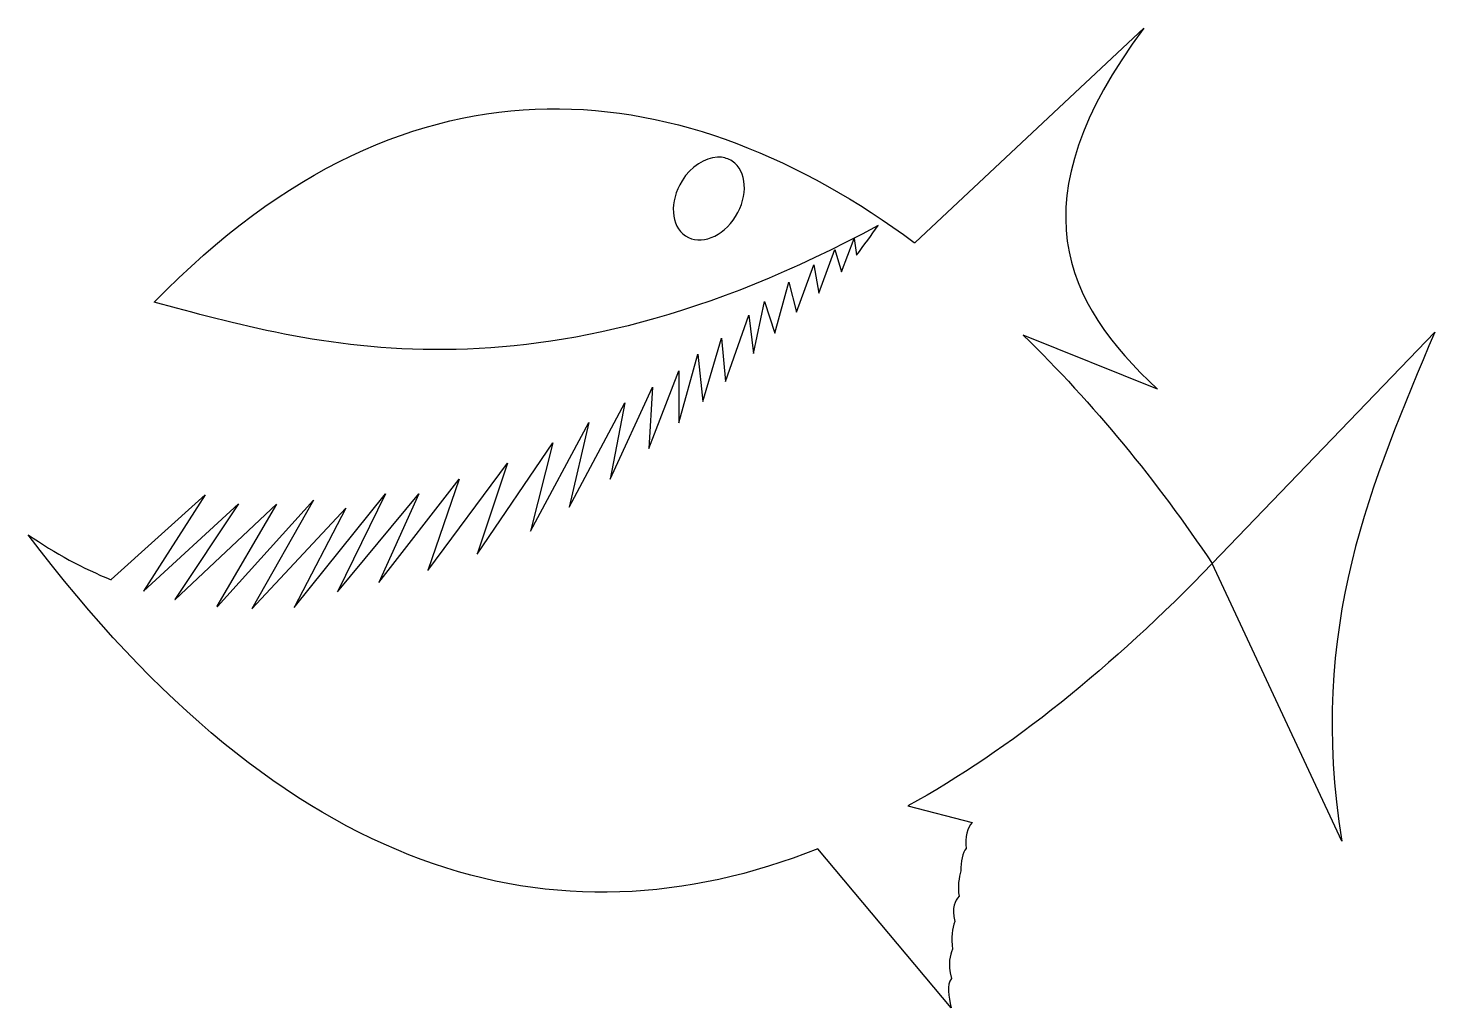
# Model space of a CAD drawing. Header units: centimetres. Extents: x -6 to 6, y -4.2 to 4.2.
import ezdxf

# ---------------------------------------------------------------- set-up
doc = ezdxf.new("R2010")
doc.units = ezdxf.units.CM
doc.header["$MEASUREMENT"] = 0
doc.layers.add('Layer 1', color=7, linetype='Continuous')

msp = doc.modelspace()

# ---------------------------------------------------------------- linework, layer by layer
at = {"layer": 'Layer 1', "color": 12}
for points, knots in [([(3.51978, 4.18083), (3.51978, 4.18083), (1.56848, 2.35272), (1.56848, 2.35272), (1.56848, 2.35272), (1.56848, 2.35272), (1.56021, 2.35272), (1.56021, 2.35272), (1.56021, 2.35272), (-0.37009, 3.77441), (-2.70132, 4.1413), (-4.92787, 1.84174), (-4.92787, 1.84174), (-3.60309, 1.48781), (-1.69123, 0.89848), (1.2518, 2.49658), (1.2518, 2.49658), (1.19445, 2.41352), (1.13296, 2.32889), (1.06825, 2.24357), (1.06825, 2.24357), (1.06825, 2.24467), (1.06825, 2.24578), (1.06825, 2.24688), (1.06825, 2.24688), (1.06825, 2.24688), (1.04592, 2.38579), (1.04592, 2.38579), (1.04592, 2.38579), (1.04592, 2.38579), (0.94009, 2.10219), (0.94009, 2.10219), (0.94009, 2.10219), (0.94009, 2.10219), (0.88304, 2.29071), (0.88304, 2.29071), (0.88304, 2.29071), (0.88304, 2.29071), (0.74661, 1.92029), (0.74661, 1.92029), (0.74661, 1.92029), (0.74661, 1.92029), (0.70362, 2.1609), (0.70362, 2.1609), (0.70362, 2.1609), (0.70362, 2.1609), (0.55479, 1.75741), (0.55479, 1.75741), (0.55479, 1.75741), (0.55479, 1.75741), (0.48864, 2.01207), (0.48864, 2.01207), (0.48864, 2.01207), (0.48864, 2.01207), (0.37041, 1.57716), (0.37041, 1.57716), (0.37041, 1.57716), (0.37041, 1.57716), (0.28111, 1.84918), (0.28111, 1.84918), (0.28111, 1.84918), (0.28111, 1.84918), (0.18851, 1.40518), (0.18851, 1.40518), (0.18851, 1.40518), (0.18851, 1.40518), (0.14882, 1.73095), (0.14882, 1.73095), (0.14882, 1.73095), (0.14882, 1.73095), (-0.0521, 1.16623), (-0.0521, 1.16623), (-0.0521, 1.16623), (-0.0521, 1.16623), (-0.08517, 1.53499), (-0.08517, 1.53499), (-0.08517, 1.53499), (-0.08517, 1.53499), (-0.24557, 0.99425), (-0.24557, 0.99425), (-0.24557, 0.99425), (-0.24557, 0.99425), (-0.28856, 1.39774), (-0.28856, 1.39774), (-0.28856, 1.39774), (-0.28856, 1.39774), (-0.44896, 0.81235), (-0.44896, 0.81235), (-0.44896, 0.81235), (-0.44896, 0.81235), (-0.44896, 1.25635), (-0.44896, 1.25635), (-0.44896, 1.25635), (-0.44896, 1.25635), (-0.70693, 0.59241), (-0.70693, 0.59241), (-0.70693, 0.59241), (-0.70693, 0.59241), (-0.67551, 1.11662), (-0.67551, 1.11662), (-0.67551, 1.11662), (-0.67551, 1.11662), (-1.03518, 0.33031), (-1.03518, 0.33031), (-1.03518, 0.33031), (-1.03518, 0.33031), (-0.91198, 0.98185), (-0.91198, 0.98185), (-0.91198, 0.98185), (-0.91198, 0.98185), (-1.38492, 0.09384), (-1.38492, 0.09384), (-1.38492, 0.09384), (-1.38492, 0.09384), (-1.21707, 0.81648), (-1.21707, 0.81648), (-1.21707, 0.81648), (-1.21707, 0.81648), (-1.71565, -0.11122), (-1.71565, -0.11122), (-1.71565, -0.11122), (-1.71565, -0.11122), (-1.52631, 0.64202), (-1.52631, 0.64202), (-1.52631, 0.64202), (-1.52631, 0.64202), (-2.17123, -0.30965), (-2.17123, -0.30965), (-2.17123, -0.30965), (-2.17123, -0.30965), (-1.9116, 0.46756), (-1.9116, 0.46756), (-1.9116, 0.46756), (-1.9116, 0.46756), (-2.59208, -0.44691), (-2.59208, -0.44691), (-2.59208, -0.44691), (-2.59208, -0.44691), (-2.32501, 0.33278), (-2.32501, 0.33278), (-2.32501, 0.33278), (-2.32501, 0.33278), (-3.00962, -0.55109), (-3.00962, -0.55109), (-3.00962, -0.55109), (-3.00962, -0.55109), (-2.6698, 0.20711), (-2.6698, 0.20711), (-2.6698, 0.20711), (-2.6698, 0.20711), (-3.36433, -0.63129), (-3.36433, -0.63129), (-3.36433, -0.63129), (-3.36433, -0.63129), (-2.9534, 0.20711), (-2.9534, 0.20711), (-2.9534, 0.20711), (-2.9534, 0.20711), (-3.73309, -0.76358), (-3.73309, -0.76358), (-3.73309, -0.76358), (-3.73309, -0.76358), (-3.29322, 0.08474), (-3.29322, 0.08474), (-3.29322, 0.08474), (-3.29322, 0.08474), (-4.09607, -0.77433), (-4.09607, -0.77433), (-4.09607, -0.77433), (-4.09607, -0.77433), (-3.56773, 0.15088), (-3.56773, 0.15088), (-3.56773, 0.15088), (-3.56773, 0.15088), (-4.38877, -0.75449), (-4.38877, -0.75449), (-4.38877, -0.75449), (-4.39044, -0.7543), (-4.39206, -0.75385), (-4.39373, -0.75366), (-4.39373, -0.75366), (-4.39373, -0.75366), (-3.88606, 0.11781), (-3.88606, 0.11781), (-3.88606, 0.11781), (-3.88606, 0.11781), (-4.75092, -0.69496), (-4.75092, -0.69496), (-4.75092, -0.69496), (-4.75118, -0.69491), (-4.75149, -0.69501), (-4.75175, -0.69496), (-4.75175, -0.69496), (-4.75175, -0.69496), (-4.21018, 0.12194), (-4.21018, 0.12194), (-4.21018, 0.12194), (-4.21018, 0.12194), (-5.02047, -0.62468), (-5.02047, -0.62468), (-5.02047, -0.62468), (-5.0208, -0.62457), (-5.02097, -0.62396), (-5.0213, -0.62385), (-5.0213, -0.62385), (-5.0213, -0.62385), (-4.49379, 0.19801), (-4.49379, 0.19801), (-4.49379, 0.19801), (-4.49379, 0.19801), (-5.29664, -0.52463), (-5.29664, -0.52463), (-5.29664, -0.52463), (-5.29653, -0.52544), (-5.29675, -0.52631), (-5.29664, -0.52711), (-5.29664, -0.52711), (-5.53637, -0.43027), (-5.77286, -0.30312), (-6.00523, -0.14264), (-6.00523, -0.14264), (-3.79703, -3.06729), (-1.51244, -3.71501), (0.73751, -2.8232), (0.73751, -2.8232), (0.73751, -2.8232), (1.87604, -4.18084), (1.87604, -4.18084), (1.87604, -4.18084), (1.85249, -4.08113), (1.83438, -3.98694), (1.87853, -3.93031), (1.87853, -3.93031), (1.84291, -3.79146), (1.86539, -3.73726), (1.88762, -3.68061), (1.88762, -3.68061), (1.87419, -3.58247), (1.8859, -3.50066), (1.90664, -3.44497), (1.90664, -3.44497), (1.87699, -3.32009), (1.90804, -3.27156), (1.94302, -3.22669), (1.94302, -3.22669), (1.92708, -3.1508), (1.94448, -3.06614), (1.95791, -3.01172), (1.95791, -3.01172), (1.95735, -2.93825), (1.97117, -2.85031), (2.00421, -2.8199), (2.00421, -2.8199), (1.99009, -2.7266), (2.01714, -2.63911), (2.05464, -2.59748), (2.05464, -2.59748), (2.05464, -2.59748), (1.50646, -2.45775), (1.50646, -2.45775), (1.50646, -2.45775), (2.38196, -1.97554), (3.2507, -1.27208), (4.10517, -0.38904), (4.10517, -0.38904), (3.63489, 0.3091), (3.09002, 0.97984), (2.49039, 1.56144), (2.49039, 1.56144), (2.49039, 1.56144), (3.63802, 1.10007), (3.63802, 1.10007), (3.63802, 1.10007), (2.83542, 1.83853), (2.42308, 2.70513), (3.51978, 4.18081), (3.51978, 4.18081), (3.51978, 4.18081), (3.51978, 4.18083), (3.51978, 4.18083)], [0, 0, 0, 0, 0.01408451, 0.01408451, 0.01408451, 0.01408451, 0.02816901, 0.02816901, 0.02816901, 0.02816901, 0.04225352, 0.04225352, 0.04225352, 0.04225352, 0.05633803, 0.05633803, 0.05633803, 0.05633803, 0.07042254, 0.07042254, 0.07042254, 0.07042254, 0.08450704, 0.08450704, 0.08450704, 0.08450704, 0.09859155, 0.09859155, 0.09859155, 0.09859155, 0.11267606, 0.11267606, 0.11267606, 0.11267606, 0.12676056, 0.12676056, 0.12676056, 0.12676056, 0.14084507, 0.14084507, 0.14084507, 0.14084507, 0.15492958, 0.15492958, 0.15492958, 0.15492958, 0.16901408, 0.16901408, 0.16901408, 0.16901408, 0.18309859, 0.18309859, 0.18309859, 0.18309859, 0.1971831, 0.1971831, 0.1971831, 0.1971831, 0.21126761, 0.21126761, 0.21126761, 0.21126761, 0.22535211, 0.22535211, 0.22535211, 0.22535211, 0.23943662, 0.23943662, 0.23943662, 0.23943662, 0.25352113, 0.25352113, 0.25352113, 0.25352113, 0.26760563, 0.26760563, 0.26760563, 0.26760563, 0.28169014, 0.28169014, 0.28169014, 0.28169014, 0.29577465, 0.29577465, 0.29577465, 0.29577465, 0.30985915, 0.30985915, 0.30985915, 0.30985915, 0.32394366, 0.32394366, 0.32394366, 0.32394366, 0.33802817, 0.33802817, 0.33802817, 0.33802817, 0.35211268, 0.35211268, 0.35211268, 0.35211268, 0.36619718, 0.36619718, 0.36619718, 0.36619718, 0.38028169, 0.38028169, 0.38028169, 0.38028169, 0.3943662, 0.3943662, 0.3943662, 0.3943662, 0.4084507, 0.4084507, 0.4084507, 0.4084507, 0.42253521, 0.42253521, 0.42253521, 0.42253521, 0.43661972, 0.43661972, 0.43661972, 0.43661972, 0.45070423, 0.45070423, 0.45070423, 0.45070423, 0.46478873, 0.46478873, 0.46478873, 0.46478873, 0.47887324, 0.47887324, 0.47887324, 0.47887324, 0.49295775, 0.49295775, 0.49295775, 0.49295775, 0.50704225, 0.50704225, 0.50704225, 0.50704225, 0.52112676, 0.52112676, 0.52112676, 0.52112676, 0.53521127, 0.53521127, 0.53521127, 0.53521127, 0.54929577, 0.54929577, 0.54929577, 0.54929577, 0.56338028, 0.56338028, 0.56338028, 0.56338028, 0.57746479, 0.57746479, 0.57746479, 0.57746479, 0.5915493, 0.5915493, 0.5915493, 0.5915493, 0.6056338, 0.6056338, 0.6056338, 0.6056338, 0.61971831, 0.61971831, 0.61971831, 0.61971831, 0.63380282, 0.63380282, 0.63380282, 0.63380282, 0.64788732, 0.64788732, 0.64788732, 0.64788732, 0.66197183, 0.66197183, 0.66197183, 0.66197183, 0.67605634, 0.67605634, 0.67605634, 0.67605634, 0.69014085, 0.69014085, 0.69014085, 0.69014085, 0.70422535, 0.70422535, 0.70422535, 0.70422535, 0.71830986, 0.71830986, 0.71830986, 0.71830986, 0.73239437, 0.73239437, 0.73239437, 0.73239437, 0.74647887, 0.74647887, 0.74647887, 0.74647887, 0.76056338, 0.76056338, 0.76056338, 0.76056338, 0.77464789, 0.77464789, 0.77464789, 0.77464789, 0.78873239, 0.78873239, 0.78873239, 0.78873239, 0.8028169, 0.8028169, 0.8028169, 0.8028169, 0.81690141, 0.81690141, 0.81690141, 0.81690141, 0.83098592, 0.83098592, 0.83098592, 0.83098592, 0.84507042, 0.84507042, 0.84507042, 0.84507042, 0.85915493, 0.85915493, 0.85915493, 0.85915493, 0.87323944, 0.87323944, 0.87323944, 0.87323944, 0.88732394, 0.88732394, 0.88732394, 0.88732394, 0.90140845, 0.90140845, 0.90140845, 0.90140845, 0.91549296, 0.91549296, 0.91549296, 0.91549296, 0.92957746, 0.92957746, 0.92957746, 0.92957746, 0.94366197, 0.94366197, 0.94366197, 0.94366197, 0.95774648, 0.95774648, 0.95774648, 0.95774648, 0.97183099, 0.97183099, 0.97183099, 0.97183099, 1, 1, 1, 1]), ([(-0.12072, 3.0795), (-0.11358, 3.07976), (-0.10624, 3.07987), (-0.09922, 3.0795), (-0.09922, 3.0795), (-0.06177, 3.07751), (-0.02582, 3.06653), (0.00579, 3.0456), (0.00579, 3.0456), (0.13219, 2.96188), (0.1455, 2.7505), (0.03556, 2.57431), (0.03556, 2.57431), (-0.07438, 2.39812), (-0.26633, 2.32358), (-0.39273, 2.40729), (-0.39273, 2.40729), (-0.51913, 2.49101), (-0.53244, 2.70157), (-0.4225, 2.87775), (-0.4225, 2.87775), (-0.3452, 3.00163), (-0.22771, 3.07563), (-0.12071, 3.07949), (-0.12071, 3.07949), (-0.12071, 3.07949), (-0.12072, 3.0795), (-0.12072, 3.0795)], [0, 0, 0, 0, 0.125, 0.125, 0.125, 0.125, 0.25, 0.25, 0.25, 0.25, 0.375, 0.375, 0.375, 0.375, 0.5, 0.5, 0.5, 0.5, 0.625, 0.625, 0.625, 0.625, 0.75, 0.75, 0.75, 0.75, 1, 1, 1, 1]), ([(4.10517, -0.38902), (4.10517, -0.38902), (5.21146, -2.75952), (5.21146, -2.75952), (5.21146, -2.75952), (4.91193, -0.92901), (5.47101, 0.32057), (6.00521, 1.58709), (6.00521, 1.58709), (6.00521, 1.58709), (4.10517, -0.38902), (4.10517, -0.38902)], [0, 0, 0, 0, 0.25, 0.25, 0.25, 0.25, 0.5, 0.5, 0.5, 0.5, 1, 1, 1, 1])]:
    msp.add_open_spline(points, degree=3, knots=knots, dxfattribs=at)

doc.saveas('drawing.dxf')
